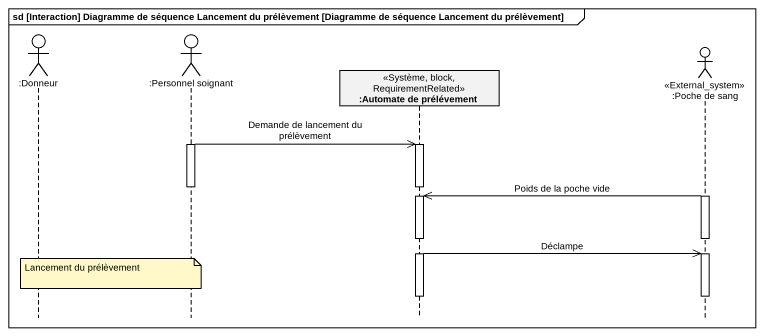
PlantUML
@startuml
mainframe sd [Interaction] Diagramme de séquence Lancement du prélèvement [Diagramme de séquence Lancement du prélèvement]
hide footbox
actor ":Donneur" as Donneur
actor ":Personnel soignant" as Personnel_soignant
participant ":Automate de prélévement" as Automate_de_prélévement <<Système, block, RequirementRelated>>
actor ":Poche de sang" as Poche_de_sang <<External_system>>

activate Personnel_soignant
Personnel_soignant ->> Automate_de_prélévement : Demande de lancement du prélèvement
activate Automate_de_prélévement
deactivate Automate_de_prélévement
deactivate Personnel_soignant
activate Poche_de_sang
Poche_de_sang ->> Automate_de_prélévement : Poids de la poche vide
activate Automate_de_prélévement
deactivate Poche_de_sang
Automate_de_prélévement ->> Poche_de_sang : Déclampe
activate Poche_de_sang
note over Donneur : Lancement du prélèvement
deactivate Automate_de_prélévement
deactivate Poche_de_sang
@enduml
